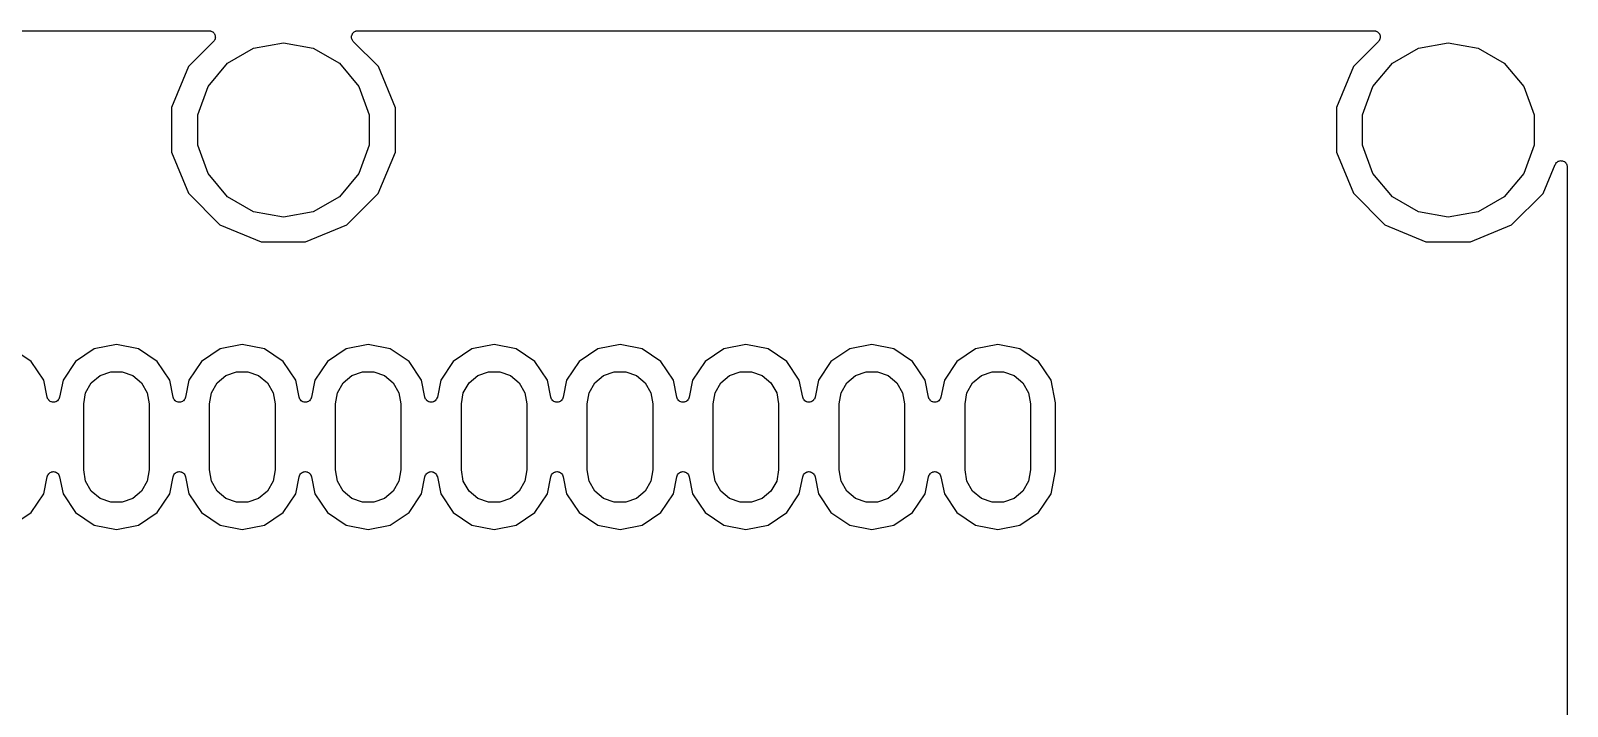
# Model space of a CAD drawing. Extents: x 30 to 169, y -146 to -30.
# Drawn here: x 138 to 169, y -43.62 to -30 of the extents above; entities that cross this region are included whole.
import ezdxf

# ---------------------------------------------------------------- set-up
doc = ezdxf.new("R2010")
doc.units = 0
doc.header["$MEASUREMENT"] = 0
doc.layers.add('BLACK', color=7, linetype='CONTINUOUS')

msp = doc.modelspace()

# ---------------------------------------------------------------- linework, layer by layer
at = {"layer": 'Black'}
for p, q in [((117.505, -30), (141.6, -30)), ((141.6, -30), (141.617, -30.0029)), ((141.617, -30.0029), (141.633, -30.0044)), ((141.633, -30.0044), (141.638, -30.0067)), ((141.638, -30.0067), (141.644, -30.0077)), ((141.644, -30.0077), (141.658, -30.016)), ((141.658, -30.016), (141.673, -30.023)), ((141.673, -30.023), (141.677, -30.0269)), ((141.677, -30.0269), (141.682, -30.0297)), ((141.682, -30.0297), (141.693, -30.0425)), ((141.693, -30.0425), (141.705, -30.0542)), ((141.705, -30.0542), (141.707, -30.0593)), ((141.707, -30.0593), (141.71, -30.0635)), ((141.71, -30.0635), (141.716, -30.0791)), ((144.485, -30.079), (144.49, -30.0635)), ((144.49, -30.0635), (144.494, -30.0592)), ((144.494, -30.0592), (144.496, -30.0541)), ((144.496, -30.0541), (144.508, -30.0424)), ((144.508, -30.0424), (144.519, -30.0297)), ((144.519, -30.0297), (144.523, -30.0269)), ((144.523, -30.0269), (144.527, -30.0229)), ((144.527, -30.0229), (144.542, -30.0159)), ((144.542, -30.0159), (144.557, -30.0077)), ((144.557, -30.0077), (144.562, -30.0067)), ((144.562, -30.0067), (144.567, -30.0043)), ((144.567, -30.0043), (144.584, -30.0029)), ((144.584, -30.0029), (144.6, -30)), ((144.6, -30), (165.1, -30)), ((165.1, -30), (165.117, -30.0029)), ((165.117, -30.0029), (165.133, -30.0044)), ((165.133, -30.0044), (165.138, -30.0067)), ((165.138, -30.0067), (165.144, -30.0077)), ((165.144, -30.0077), (165.158, -30.016)), ((165.158, -30.016), (165.173, -30.023)), ((165.173, -30.023), (165.177, -30.0269)), ((165.177, -30.0269), (165.182, -30.0297)), ((165.182, -30.0297), (165.193, -30.0425)), ((165.193, -30.0425), (165.205, -30.0542)), ((165.205, -30.0542), (165.207, -30.0593)), ((165.207, -30.0593), (165.21, -30.0635)), ((165.21, -30.0635), (165.216, -30.0791)), ((141.69, -30.2169), (141.187, -30.7193)), ((141.7, -30.2033), (141.69, -30.2169)), ((141.71, -30.1905), (141.7, -30.2033)), ((141.712, -30.1853), (141.71, -30.1905)), ((141.715, -30.1808), (141.712, -30.1853)), ((141.72, -30.1647), (141.715, -30.1808)), ((141.716, -30.0791), (141.723, -30.0942)), ((141.725, -30.1491), (141.72, -30.1647)), ((141.723, -30.0942), (141.724, -30.0997)), ((141.724, -30.0997), (141.725, -30.1049)), ((141.725, -30.1049), (141.725, -30.1216)), ((141.725, -30.1216), (141.727, -30.1382)), ((141.727, -30.1382), (141.725, -30.1435)), ((141.725, -30.1435), (141.725, -30.1491)), ((141.971, -30.6543), (142.499, -30.3493)), ((142.499, -30.3493), (143.1, -30.2433)), ((143.1, -30.2433), (143.701, -30.3493)), ((143.701, -30.3493), (144.229, -30.6543)), ((144.474, -30.138), (144.475, -30.1215)), ((144.475, -30.1434), (144.474, -30.138)), ((144.475, -30.1049), (144.477, -30.0996)), ((144.475, -30.1215), (144.475, -30.1049)), ((144.475, -30.1491), (144.475, -30.1434)), ((144.481, -30.1646), (144.475, -30.1491)), ((144.477, -30.0996), (144.478, -30.094)), ((144.478, -30.094), (144.485, -30.079)), ((144.485, -30.1806), (144.481, -30.1646)), ((144.488, -30.1852), (144.485, -30.1806)), ((144.49, -30.1905), (144.488, -30.1852)), ((144.501, -30.2032), (144.49, -30.1905)), ((144.51, -30.2167), (144.501, -30.2032)), ((145.015, -30.7226), (144.51, -30.2167)), ((165.19, -30.2169), (164.687, -30.7193)), ((165.2, -30.2033), (165.19, -30.2169)), ((165.21, -30.1905), (165.2, -30.2033)), ((165.212, -30.1853), (165.21, -30.1905)), ((165.215, -30.1808), (165.212, -30.1853)), ((165.22, -30.1647), (165.215, -30.1808)), ((165.216, -30.0791), (165.223, -30.0942)), ((165.225, -30.1491), (165.22, -30.1647)), ((165.223, -30.0942), (165.224, -30.0997)), ((165.224, -30.0997), (165.225, -30.1049)), ((165.225, -30.1049), (165.225, -30.1216)), ((165.225, -30.1216), (165.227, -30.1382)), ((165.227, -30.1382), (165.225, -30.1435)), ((165.225, -30.1435), (165.225, -30.1491)), ((165.471, -30.6543), (165.999, -30.3493)), ((165.999, -30.3493), (166.6, -30.2433)), ((166.6, -30.2433), (167.201, -30.3493)), ((167.201, -30.3493), (167.729, -30.6543)), ((141.579, -31.1217), (141.971, -30.6543)), ((144.229, -30.6543), (144.621, -31.1217)), ((165.079, -31.1217), (165.471, -30.6543)), ((167.729, -30.6543), (168.121, -31.1217)), ((141.187, -30.7193), (140.842, -31.5489)), ((145.358, -31.5528), (145.015, -30.7226)), ((164.687, -30.7193), (164.342, -31.5489)), ((141.37, -31.695), (141.579, -31.1217)), ((144.621, -31.1217), (144.83, -31.695)), ((164.87, -31.695), (165.079, -31.1217)), ((168.121, -31.1217), (168.33, -31.695)), ((140.842, -31.5489), (140.842, -32.4472)), ((145.358, -32.4511), (145.358, -31.5528)), ((164.342, -31.5489), (164.342, -32.4472)), ((141.37, -32.305), (141.37, -31.695)), ((144.83, -31.695), (144.83, -32.305)), ((164.87, -32.305), (164.87, -31.695)), ((168.33, -31.695), (168.33, -32.305)), ((140.842, -32.4472), (141.185, -33.2774)), ((141.579, -32.8783), (141.37, -32.305)), ((144.83, -32.305), (144.621, -32.8783)), ((145.013, -33.2807), (145.358, -32.4511)), ((164.342, -32.4472), (164.685, -33.2774)), ((165.079, -32.8783), (164.87, -32.305)), ((168.33, -32.305), (168.121, -32.8783)), ((168.513, -33.2807), (168.756, -32.6965)), ((168.756, -32.6965), (168.766, -32.6803)), ((168.766, -32.6803), (168.776, -32.6636)), ((168.776, -32.6636), (168.778, -32.6617)), ((168.778, -32.6617), (168.779, -32.6593)), ((168.779, -32.6593), (168.795, -32.6476)), ((168.795, -32.6476), (168.809, -32.6352)), ((168.809, -32.6352), (168.812, -32.6343)), ((168.812, -32.6343), (168.814, -32.6325)), ((168.814, -32.6325), (168.833, -32.6267)), ((168.833, -32.6267), (168.851, -32.6201)), ((168.851, -32.6201), (168.854, -32.6201)), ((168.854, -32.6201), (168.857, -32.6193)), ((168.857, -32.6193), (168.876, -32.6201)), ((168.876, -32.6201), (168.895, -32.6201)), ((168.895, -32.6201), (168.898, -32.6211)), ((168.898, -32.6211), (168.901, -32.6212)), ((168.901, -32.6212), (168.918, -32.6286)), ((168.918, -32.6286), (168.936, -32.6352)), ((168.936, -32.6352), (168.939, -32.6371)), ((168.939, -32.6371), (168.941, -32.6382)), ((168.941, -32.6382), (168.956, -32.6512)), ((168.956, -32.6512), (168.97, -32.6636)), ((168.97, -32.6636), (168.972, -32.6661)), ((168.972, -32.6661), (168.974, -32.668)), ((168.974, -32.668), (168.983, -32.6851)), ((168.983, -32.6851), (168.992, -32.7018)), ((168.992, -32.7018), (168.993, -32.7046)), ((168.993, -32.7046), (168.994, -32.7071)), ((168.994, -32.7071), (168.997, -32.7263)), ((168.997, -32.7263), (169, -32.7452)), ((169, -32.7452), (169, -145.873)), ((141.971, -33.3457), (141.579, -32.8783)), ((144.621, -32.8783), (144.229, -33.3457)), ((165.471, -33.3457), (165.079, -32.8783)), ((168.121, -32.8783), (167.729, -33.3457)), ((141.185, -33.2774), (141.819, -33.9131)), ((142.499, -33.6507), (141.971, -33.3457)), ((144.229, -33.3457), (143.701, -33.6507)), ((144.377, -33.9154), (145.013, -33.2807)), ((164.685, -33.2774), (165.319, -33.9131)), ((165.999, -33.6507), (165.471, -33.3457)), ((167.729, -33.3457), (167.201, -33.6507)), ((167.877, -33.9154), (168.513, -33.2807)), ((143.1, -33.7567), (142.499, -33.6507)), ((143.701, -33.6507), (143.1, -33.7567)), ((166.6, -33.7567), (165.999, -33.6507)), ((167.201, -33.6507), (166.6, -33.7567)), ((141.819, -33.9131), (142.649, -34.2576)), ((143.547, -34.2584), (144.377, -33.9154)), ((165.319, -33.9131), (166.149, -34.2576)), ((167.047, -34.2584), (167.877, -33.9154)), ((142.649, -34.2576), (143.547, -34.2584)), ((166.149, -34.2576), (167.047, -34.2584)), ((138.014, -36.6669), (137.636, -36.4141)), ((139.284, -36.4141), (138.906, -36.6669)), ((139.73, -36.3254), (139.284, -36.4141)), ((140.176, -36.4141), (139.73, -36.3254)), ((140.554, -36.6669), (140.176, -36.4141)), ((141.824, -36.4141), (141.446, -36.6669)), ((142.27, -36.3254), (141.824, -36.4141)), ((142.716, -36.4141), (142.27, -36.3254)), ((143.094, -36.6669), (142.716, -36.4141)), ((144.364, -36.4141), (143.986, -36.6669)), ((144.81, -36.3254), (144.364, -36.4141)), ((145.256, -36.4141), (144.81, -36.3254)), ((145.634, -36.6669), (145.256, -36.4141)), ((146.904, -36.4141), (146.526, -36.6669)), ((147.35, -36.3254), (146.904, -36.4141)), ((147.796, -36.4141), (147.35, -36.3254)), ((148.174, -36.6669), (147.796, -36.4141)), ((149.444, -36.4141), (149.066, -36.6669)), ((149.89, -36.3254), (149.444, -36.4141)), ((150.336, -36.4141), (149.89, -36.3254)), ((150.714, -36.6669), (150.336, -36.4141)), ((151.984, -36.4141), (151.606, -36.6669)), ((152.43, -36.3254), (151.984, -36.4141)), ((152.876, -36.4141), (152.43, -36.3254)), ((153.254, -36.6669), (152.876, -36.4141)), ((154.524, -36.4141), (154.146, -36.6669)), ((154.97, -36.3254), (154.524, -36.4141)), ((155.416, -36.4141), (154.97, -36.3254)), ((155.794, -36.6669), (155.416, -36.4141)), ((157.064, -36.4141), (156.686, -36.6669)), ((157.51, -36.3254), (157.064, -36.4141)), ((157.956, -36.4141), (157.51, -36.3254)), ((158.334, -36.6669), (157.956, -36.4141)), ((138.267, -37.0451), (138.014, -36.6669)), ((138.906, -36.6669), (138.653, -37.0451)), ((139.4, -36.9526), (139.615, -36.8742)), ((139.615, -36.8742), (139.845, -36.8742)), ((139.845, -36.8742), (140.06, -36.9526)), ((140.807, -37.0451), (140.554, -36.6669)), ((141.446, -36.6669), (141.193, -37.0451)), ((141.94, -36.9526), (142.155, -36.8742)), ((142.155, -36.8742), (142.385, -36.8742)), ((142.385, -36.8742), (142.6, -36.9526)), ((143.347, -37.0451), (143.094, -36.6669)), ((143.986, -36.6669), (143.733, -37.0451)), ((144.48, -36.9526), (144.695, -36.8742)), ((144.695, -36.8742), (144.925, -36.8742)), ((144.925, -36.8742), (145.14, -36.9526)), ((145.887, -37.0451), (145.634, -36.6669)), ((146.526, -36.6669), (146.273, -37.0451)), ((147.02, -36.9526), (147.235, -36.8742)), ((147.235, -36.8742), (147.465, -36.8742)), ((147.465, -36.8742), (147.68, -36.9526)), ((148.427, -37.0451), (148.174, -36.6669)), ((149.066, -36.6669), (148.813, -37.0451)), ((149.56, -36.9526), (149.775, -36.8742)), ((149.775, -36.8742), (150.005, -36.8742)), ((150.005, -36.8742), (150.22, -36.9526)), ((150.967, -37.0451), (150.714, -36.6669)), ((151.606, -36.6669), (151.353, -37.0451)), ((152.1, -36.9526), (152.315, -36.8742)), ((152.315, -36.8742), (152.545, -36.8742)), ((152.545, -36.8742), (152.76, -36.9526)), ((153.507, -37.0451), (153.254, -36.6669)), ((154.146, -36.6669), (153.893, -37.0451)), ((154.64, -36.9526), (154.855, -36.8742)), ((154.855, -36.8742), (155.085, -36.8742)), ((155.085, -36.8742), (155.3, -36.9526)), ((156.047, -37.0451), (155.794, -36.6669)), ((156.686, -36.6669), (156.433, -37.0451)), ((157.18, -36.9526), (157.395, -36.8742)), ((157.395, -36.8742), (157.625, -36.8742)), ((157.625, -36.8742), (157.84, -36.9526)), ((158.587, -37.0451), (158.334, -36.6669)), ((138.335, -37.3884), (138.267, -37.0451)), ((138.653, -37.0451), (138.585, -37.3884)), ((139.109, -37.2987), (139.224, -37.1001)), ((139.224, -37.1001), (139.4, -36.9526)), ((140.06, -36.9526), (140.236, -37.1001)), ((140.236, -37.1001), (140.351, -37.2987)), ((140.875, -37.3884), (140.807, -37.0451)), ((141.193, -37.0451), (141.125, -37.3884)), ((141.649, -37.2987), (141.764, -37.1001)), ((141.764, -37.1001), (141.94, -36.9526)), ((142.6, -36.9526), (142.776, -37.1001)), ((142.776, -37.1001), (142.891, -37.2987)), ((143.415, -37.3884), (143.347, -37.0451)), ((143.733, -37.0451), (143.665, -37.3884)), ((144.189, -37.2987), (144.304, -37.1001)), ((144.304, -37.1001), (144.48, -36.9526)), ((145.14, -36.9526), (145.316, -37.1001)), ((145.316, -37.1001), (145.431, -37.2987)), ((145.955, -37.3884), (145.887, -37.0451)), ((146.273, -37.0451), (146.205, -37.3884)), ((146.729, -37.2987), (146.844, -37.1001)), ((146.844, -37.1001), (147.02, -36.9526)), ((147.68, -36.9526), (147.856, -37.1001)), ((147.856, -37.1001), (147.971, -37.2987)), ((148.495, -37.3884), (148.427, -37.0451)), ((148.813, -37.0451), (148.745, -37.3884)), ((149.269, -37.2987), (149.384, -37.1001)), ((149.384, -37.1001), (149.56, -36.9526)), ((150.22, -36.9526), (150.396, -37.1001)), ((150.396, -37.1001), (150.511, -37.2987)), ((151.035, -37.3884), (150.967, -37.0451)), ((151.353, -37.0451), (151.285, -37.3884)), ((151.809, -37.2987), (151.924, -37.1001)), ((151.924, -37.1001), (152.1, -36.9526)), ((152.76, -36.9526), (152.936, -37.1001)), ((152.936, -37.1001), (153.051, -37.2987)), ((153.575, -37.3884), (153.507, -37.0451)), ((153.893, -37.0451), (153.825, -37.3884)), ((154.349, -37.2987), (154.464, -37.1001)), ((154.464, -37.1001), (154.64, -36.9526)), ((155.3, -36.9526), (155.476, -37.1001)), ((155.476, -37.1001), (155.591, -37.2987)), ((156.115, -37.3884), (156.047, -37.0451)), ((156.433, -37.0451), (156.365, -37.3884)), ((156.889, -37.2987), (157.004, -37.1001)), ((157.004, -37.1001), (157.18, -36.9526)), ((157.84, -36.9526), (158.016, -37.1001)), ((158.016, -37.1001), (158.131, -37.2987)), ((158.678, -37.5038), (158.587, -37.0451)), ((138.342, -37.4064), (138.335, -37.3884)), ((138.349, -37.4247), (138.342, -37.4064)), ((138.35, -37.4269), (138.349, -37.4247)), ((138.351, -37.4295), (138.35, -37.4269)), ((138.364, -37.444), (138.351, -37.4295)), ((138.376, -37.4591), (138.364, -37.444)), ((138.379, -37.4605), (138.376, -37.4591)), ((138.381, -37.4626), (138.379, -37.4605)), ((138.397, -37.4719), (138.381, -37.4626)), ((138.414, -37.482), (138.397, -37.4719)), ((138.417, -37.4825), (138.414, -37.482)), ((138.419, -37.4838), (138.417, -37.4825)), ((138.438, -37.4868), (138.419, -37.4838)), ((138.457, -37.4906), (138.438, -37.4868)), ((138.46, -37.4901), (138.457, -37.4906)), ((138.463, -37.4906), (138.46, -37.4901)), ((138.482, -37.4868), (138.463, -37.4906)), ((138.501, -37.4838), (138.482, -37.4868)), ((138.503, -37.4825), (138.501, -37.4838)), ((138.506, -37.482), (138.503, -37.4825)), ((138.523, -37.4719), (138.506, -37.482)), ((138.539, -37.4626), (138.523, -37.4719)), ((138.541, -37.4605), (138.539, -37.4626)), ((138.544, -37.4591), (138.541, -37.4605)), ((138.556, -37.444), (138.544, -37.4591)), ((138.569, -37.4295), (138.556, -37.444)), ((138.57, -37.4269), (138.569, -37.4295)), ((138.571, -37.4247), (138.57, -37.4269)), ((138.578, -37.4064), (138.571, -37.4247)), ((138.585, -37.3884), (138.578, -37.4064)), ((139.07, -37.5246), (139.109, -37.2987)), ((140.351, -37.2987), (140.39, -37.5246)), ((140.882, -37.4064), (140.875, -37.3884)), ((140.889, -37.4247), (140.882, -37.4064)), ((140.89, -37.4269), (140.889, -37.4247)), ((140.891, -37.4295), (140.89, -37.4269)), ((140.904, -37.444), (140.891, -37.4295)), ((140.916, -37.4591), (140.904, -37.444)), ((140.919, -37.4605), (140.916, -37.4591)), ((140.921, -37.4626), (140.919, -37.4605)), ((140.937, -37.4719), (140.921, -37.4626)), ((140.954, -37.482), (140.937, -37.4719)), ((140.957, -37.4825), (140.954, -37.482)), ((140.959, -37.4838), (140.957, -37.4825)), ((140.978, -37.4868), (140.959, -37.4838)), ((140.997, -37.4906), (140.978, -37.4868)), ((141, -37.4901), (140.997, -37.4906)), ((141.003, -37.4906), (141, -37.4901)), ((141.022, -37.4868), (141.003, -37.4906)), ((141.041, -37.4838), (141.022, -37.4868)), ((141.043, -37.4825), (141.041, -37.4838)), ((141.046, -37.482), (141.043, -37.4825)), ((141.063, -37.4719), (141.046, -37.482)), ((141.079, -37.4626), (141.063, -37.4719)), ((141.081, -37.4605), (141.079, -37.4626)), ((141.084, -37.4591), (141.081, -37.4605)), ((141.096, -37.444), (141.084, -37.4591)), ((141.109, -37.4295), (141.096, -37.444)), ((141.11, -37.4269), (141.109, -37.4295)), ((141.111, -37.4247), (141.11, -37.4269)), ((141.118, -37.4064), (141.111, -37.4247)), ((141.125, -37.3884), (141.118, -37.4064)), ((141.61, -37.5246), (141.649, -37.2987)), ((142.891, -37.2987), (142.93, -37.5246)), ((143.422, -37.4064), (143.415, -37.3884)), ((143.429, -37.4247), (143.422, -37.4064)), ((143.43, -37.4269), (143.429, -37.4247)), ((143.431, -37.4295), (143.43, -37.4269)), ((143.444, -37.444), (143.431, -37.4295)), ((143.456, -37.4591), (143.444, -37.444)), ((143.459, -37.4605), (143.456, -37.4591)), ((143.461, -37.4626), (143.459, -37.4605)), ((143.477, -37.4719), (143.461, -37.4626)), ((143.494, -37.482), (143.477, -37.4719)), ((143.497, -37.4825), (143.494, -37.482)), ((143.499, -37.4838), (143.497, -37.4825)), ((143.518, -37.4868), (143.499, -37.4838)), ((143.537, -37.4906), (143.518, -37.4868)), ((143.54, -37.4901), (143.537, -37.4906)), ((143.543, -37.4906), (143.54, -37.4901)), ((143.562, -37.4868), (143.543, -37.4906)), ((143.581, -37.4838), (143.562, -37.4868)), ((143.583, -37.4825), (143.581, -37.4838)), ((143.586, -37.482), (143.583, -37.4825)), ((143.603, -37.4719), (143.586, -37.482)), ((143.619, -37.4626), (143.603, -37.4719)), ((143.621, -37.4605), (143.619, -37.4626)), ((143.624, -37.4591), (143.621, -37.4605)), ((143.636, -37.444), (143.624, -37.4591)), ((143.649, -37.4295), (143.636, -37.444)), ((143.65, -37.4269), (143.649, -37.4295)), ((143.651, -37.4247), (143.65, -37.4269)), ((143.658, -37.4064), (143.651, -37.4247)), ((143.665, -37.3884), (143.658, -37.4064)), ((144.15, -37.5246), (144.189, -37.2987)), ((145.431, -37.2987), (145.47, -37.5246)), ((145.962, -37.4064), (145.955, -37.3884)), ((145.969, -37.4247), (145.962, -37.4064)), ((145.97, -37.4269), (145.969, -37.4247)), ((145.971, -37.4295), (145.97, -37.4269)), ((145.984, -37.444), (145.971, -37.4295)), ((145.996, -37.4591), (145.984, -37.444)), ((145.999, -37.4605), (145.996, -37.4591)), ((146.001, -37.4626), (145.999, -37.4605)), ((146.017, -37.4719), (146.001, -37.4626)), ((146.034, -37.482), (146.017, -37.4719)), ((146.037, -37.4825), (146.034, -37.482)), ((146.039, -37.4838), (146.037, -37.4825)), ((146.058, -37.4868), (146.039, -37.4838)), ((146.077, -37.4906), (146.058, -37.4868)), ((146.08, -37.4901), (146.077, -37.4906)), ((146.083, -37.4906), (146.08, -37.4901)), ((146.102, -37.4868), (146.083, -37.4906)), ((146.121, -37.4838), (146.102, -37.4868)), ((146.123, -37.4825), (146.121, -37.4838)), ((146.126, -37.482), (146.123, -37.4825)), ((146.143, -37.4719), (146.126, -37.482)), ((146.159, -37.4626), (146.143, -37.4719)), ((146.161, -37.4605), (146.159, -37.4626)), ((146.164, -37.4591), (146.161, -37.4605)), ((146.176, -37.444), (146.164, -37.4591)), ((146.189, -37.4295), (146.176, -37.444)), ((146.19, -37.4269), (146.189, -37.4295)), ((146.191, -37.4247), (146.19, -37.4269)), ((146.198, -37.4064), (146.191, -37.4247)), ((146.205, -37.3884), (146.198, -37.4064)), ((146.69, -37.5246), (146.729, -37.2987)), ((147.971, -37.2987), (148.01, -37.5246)), ((148.502, -37.4064), (148.495, -37.3884)), ((148.509, -37.4247), (148.502, -37.4064)), ((148.51, -37.4269), (148.509, -37.4247)), ((148.511, -37.4295), (148.51, -37.4269)), ((148.524, -37.444), (148.511, -37.4295)), ((148.536, -37.4591), (148.524, -37.444)), ((148.539, -37.4605), (148.536, -37.4591)), ((148.541, -37.4626), (148.539, -37.4605)), ((148.557, -37.4719), (148.541, -37.4626)), ((148.574, -37.482), (148.557, -37.4719)), ((148.577, -37.4825), (148.574, -37.482)), ((148.579, -37.4838), (148.577, -37.4825)), ((148.598, -37.4868), (148.579, -37.4838)), ((148.617, -37.4906), (148.598, -37.4868)), ((148.62, -37.4901), (148.617, -37.4906)), ((148.623, -37.4906), (148.62, -37.4901)), ((148.642, -37.4868), (148.623, -37.4906)), ((148.661, -37.4838), (148.642, -37.4868)), ((148.663, -37.4825), (148.661, -37.4838)), ((148.666, -37.482), (148.663, -37.4825)), ((148.683, -37.4719), (148.666, -37.482)), ((148.699, -37.4626), (148.683, -37.4719)), ((148.701, -37.4605), (148.699, -37.4626)), ((148.704, -37.4591), (148.701, -37.4605)), ((148.716, -37.444), (148.704, -37.4591)), ((148.729, -37.4295), (148.716, -37.444)), ((148.73, -37.4269), (148.729, -37.4295)), ((148.731, -37.4247), (148.73, -37.4269)), ((148.738, -37.4064), (148.731, -37.4247)), ((148.745, -37.3884), (148.738, -37.4064)), ((149.23, -37.5246), (149.269, -37.2987)), ((150.511, -37.2987), (150.55, -37.5246)), ((151.042, -37.4064), (151.035, -37.3884)), ((151.049, -37.4247), (151.042, -37.4064)), ((151.05, -37.4269), (151.049, -37.4247)), ((151.051, -37.4295), (151.05, -37.4269)), ((151.064, -37.444), (151.051, -37.4295)), ((151.076, -37.4591), (151.064, -37.444)), ((151.079, -37.4605), (151.076, -37.4591)), ((151.081, -37.4626), (151.079, -37.4605)), ((151.097, -37.4719), (151.081, -37.4626)), ((151.114, -37.482), (151.097, -37.4719)), ((151.117, -37.4825), (151.114, -37.482)), ((151.119, -37.4838), (151.117, -37.4825)), ((151.138, -37.4868), (151.119, -37.4838)), ((151.157, -37.4906), (151.138, -37.4868)), ((151.16, -37.4901), (151.157, -37.4906)), ((151.163, -37.4906), (151.16, -37.4901)), ((151.182, -37.4868), (151.163, -37.4906)), ((151.201, -37.4838), (151.182, -37.4868)), ((151.203, -37.4825), (151.201, -37.4838)), ((151.206, -37.482), (151.203, -37.4825)), ((151.223, -37.4719), (151.206, -37.482)), ((151.239, -37.4626), (151.223, -37.4719)), ((151.241, -37.4605), (151.239, -37.4626)), ((151.244, -37.4591), (151.241, -37.4605)), ((151.256, -37.444), (151.244, -37.4591)), ((151.269, -37.4295), (151.256, -37.444)), ((151.27, -37.4269), (151.269, -37.4295)), ((151.271, -37.4247), (151.27, -37.4269)), ((151.278, -37.4064), (151.271, -37.4247)), ((151.285, -37.3884), (151.278, -37.4064)), ((151.77, -37.5246), (151.809, -37.2987)), ((153.051, -37.2987), (153.09, -37.5246)), ((153.582, -37.4064), (153.575, -37.3884)), ((153.589, -37.4247), (153.582, -37.4064)), ((153.59, -37.4269), (153.589, -37.4247)), ((153.591, -37.4295), (153.59, -37.4269)), ((153.604, -37.444), (153.591, -37.4295)), ((153.616, -37.4591), (153.604, -37.444)), ((153.619, -37.4605), (153.616, -37.4591)), ((153.621, -37.4626), (153.619, -37.4605)), ((153.637, -37.4719), (153.621, -37.4626)), ((153.654, -37.482), (153.637, -37.4719)), ((153.657, -37.4825), (153.654, -37.482)), ((153.659, -37.4838), (153.657, -37.4825)), ((153.678, -37.4868), (153.659, -37.4838)), ((153.697, -37.4906), (153.678, -37.4868)), ((153.7, -37.4901), (153.697, -37.4906)), ((153.703, -37.4906), (153.7, -37.4901)), ((153.722, -37.4868), (153.703, -37.4906)), ((153.741, -37.4838), (153.722, -37.4868)), ((153.743, -37.4825), (153.741, -37.4838)), ((153.746, -37.482), (153.743, -37.4825)), ((153.763, -37.4719), (153.746, -37.482)), ((153.779, -37.4626), (153.763, -37.4719)), ((153.781, -37.4605), (153.779, -37.4626)), ((153.784, -37.4591), (153.781, -37.4605)), ((153.796, -37.444), (153.784, -37.4591)), ((153.809, -37.4295), (153.796, -37.444)), ((153.81, -37.4269), (153.809, -37.4295)), ((153.811, -37.4247), (153.81, -37.4269)), ((153.818, -37.4064), (153.811, -37.4247)), ((153.825, -37.3884), (153.818, -37.4064)), ((154.31, -37.5246), (154.349, -37.2987)), ((155.591, -37.2987), (155.63, -37.5246)), ((156.122, -37.4064), (156.115, -37.3884)), ((156.129, -37.4247), (156.122, -37.4064)), ((156.13, -37.4269), (156.129, -37.4247)), ((156.131, -37.4295), (156.13, -37.4269)), ((156.144, -37.444), (156.131, -37.4295)), ((156.156, -37.4591), (156.144, -37.444)), ((156.159, -37.4605), (156.156, -37.4591)), ((156.161, -37.4626), (156.159, -37.4605)), ((156.177, -37.4719), (156.161, -37.4626)), ((156.194, -37.482), (156.177, -37.4719)), ((156.197, -37.4825), (156.194, -37.482)), ((156.199, -37.4838), (156.197, -37.4825)), ((156.218, -37.4868), (156.199, -37.4838)), ((156.237, -37.4906), (156.218, -37.4868)), ((156.24, -37.4901), (156.237, -37.4906)), ((156.243, -37.4906), (156.24, -37.4901)), ((156.262, -37.4868), (156.243, -37.4906)), ((156.281, -37.4838), (156.262, -37.4868)), ((156.283, -37.4825), (156.281, -37.4838)), ((156.286, -37.482), (156.283, -37.4825)), ((156.303, -37.4719), (156.286, -37.482)), ((156.319, -37.4626), (156.303, -37.4719)), ((156.321, -37.4605), (156.319, -37.4626)), ((156.324, -37.4591), (156.321, -37.4605)), ((156.336, -37.444), (156.324, -37.4591)), ((156.349, -37.4295), (156.336, -37.444)), ((156.35, -37.4269), (156.349, -37.4295)), ((156.351, -37.4247), (156.35, -37.4269)), ((156.358, -37.4064), (156.351, -37.4247)), ((156.365, -37.3884), (156.358, -37.4064)), ((156.85, -37.5246), (156.889, -37.2987)), ((158.131, -37.2987), (158.17, -37.5246)), ((158.678, -38.8762), (158.678, -37.5038)), ((139.07, -38.8554), (139.07, -37.5246)), ((140.39, -37.5246), (140.39, -38.8554)), ((141.61, -38.8554), (141.61, -37.5246)), ((142.93, -37.5246), (142.93, -38.8554)), ((144.15, -38.8554), (144.15, -37.5246)), ((145.47, -37.5246), (145.47, -38.8554)), ((146.69, -38.8554), (146.69, -37.5246)), ((148.01, -37.5246), (148.01, -38.8554)), ((149.23, -38.8554), (149.23, -37.5246)), ((150.55, -37.5246), (150.55, -38.8554)), ((151.77, -38.8554), (151.77, -37.5246)), ((153.09, -37.5246), (153.09, -38.8554)), ((154.31, -38.8554), (154.31, -37.5246)), ((155.63, -37.5246), (155.63, -38.8554)), ((156.85, -38.8554), (156.85, -37.5246)), ((158.17, -37.5246), (158.17, -38.8554)), ((138.267, -39.3349), (138.335, -38.9916)), ((138.335, -38.9916), (138.342, -38.9736)), ((138.342, -38.9736), (138.349, -38.9553)), ((138.349, -38.9553), (138.35, -38.9531)), ((138.35, -38.9531), (138.351, -38.9505)), ((138.351, -38.9505), (138.364, -38.936)), ((138.364, -38.936), (138.376, -38.9209)), ((138.376, -38.9209), (138.379, -38.9195)), ((138.379, -38.9195), (138.381, -38.9174)), ((138.381, -38.9174), (138.397, -38.9081)), ((138.397, -38.9081), (138.414, -38.898)), ((138.414, -38.898), (138.417, -38.8975)), ((138.417, -38.8975), (138.419, -38.8962)), ((138.419, -38.8962), (138.438, -38.8932)), ((138.438, -38.8932), (138.457, -38.8894)), ((138.457, -38.8894), (138.46, -38.8899)), ((138.46, -38.8899), (138.463, -38.8894)), ((138.463, -38.8894), (138.482, -38.8932)), ((138.482, -38.8932), (138.501, -38.8962)), ((138.501, -38.8962), (138.503, -38.8975)), ((138.503, -38.8975), (138.506, -38.898)), ((138.506, -38.898), (138.523, -38.9081)), ((138.523, -38.9081), (138.539, -38.9174)), ((138.539, -38.9174), (138.541, -38.9195)), ((138.541, -38.9195), (138.544, -38.9209)), ((138.544, -38.9209), (138.556, -38.936)), ((138.556, -38.936), (138.569, -38.9505)), ((138.569, -38.9505), (138.57, -38.9531)), ((138.57, -38.9531), (138.571, -38.9553)), ((138.571, -38.9553), (138.578, -38.9736)), ((138.578, -38.9736), (138.585, -38.9916)), ((138.585, -38.9916), (138.653, -39.3349)), ((139.109, -39.0813), (139.07, -38.8554)), ((140.39, -38.8554), (140.351, -39.0813)), ((140.807, -39.3349), (140.875, -38.9916)), ((140.875, -38.9916), (140.882, -38.9736)), ((140.882, -38.9736), (140.889, -38.9553)), ((140.889, -38.9553), (140.89, -38.9531)), ((140.89, -38.9531), (140.891, -38.9505)), ((140.891, -38.9505), (140.904, -38.936)), ((140.904, -38.936), (140.916, -38.9209)), ((140.916, -38.9209), (140.919, -38.9195)), ((140.919, -38.9195), (140.921, -38.9174)), ((140.921, -38.9174), (140.937, -38.9081)), ((140.937, -38.9081), (140.954, -38.898)), ((140.954, -38.898), (140.957, -38.8975)), ((140.957, -38.8975), (140.959, -38.8962)), ((140.959, -38.8962), (140.978, -38.8932)), ((140.978, -38.8932), (140.997, -38.8894)), ((140.997, -38.8894), (141, -38.8899)), ((141, -38.8899), (141.003, -38.8894)), ((141.003, -38.8894), (141.022, -38.8932)), ((141.022, -38.8932), (141.041, -38.8962)), ((141.041, -38.8962), (141.043, -38.8975)), ((141.043, -38.8975), (141.046, -38.898)), ((141.046, -38.898), (141.063, -38.9081)), ((141.063, -38.9081), (141.079, -38.9174)), ((141.079, -38.9174), (141.081, -38.9195)), ((141.081, -38.9195), (141.084, -38.9209)), ((141.084, -38.9209), (141.096, -38.936)), ((141.096, -38.936), (141.109, -38.9505)), ((141.109, -38.9505), (141.11, -38.9531)), ((141.11, -38.9531), (141.111, -38.9553)), ((141.111, -38.9553), (141.118, -38.9736)), ((141.118, -38.9736), (141.125, -38.9916)), ((141.125, -38.9916), (141.193, -39.3349)), ((141.649, -39.0813), (141.61, -38.8554)), ((142.93, -38.8554), (142.891, -39.0813)), ((143.347, -39.3349), (143.415, -38.9916)), ((143.415, -38.9916), (143.422, -38.9736)), ((143.422, -38.9736), (143.429, -38.9553)), ((143.429, -38.9553), (143.43, -38.9531)), ((143.43, -38.9531), (143.431, -38.9505)), ((143.431, -38.9505), (143.444, -38.936)), ((143.444, -38.936), (143.456, -38.9209)), ((143.456, -38.9209), (143.459, -38.9195)), ((143.459, -38.9195), (143.461, -38.9174)), ((143.461, -38.9174), (143.477, -38.9081)), ((143.477, -38.9081), (143.494, -38.898)), ((143.494, -38.898), (143.497, -38.8975)), ((143.497, -38.8975), (143.499, -38.8962)), ((143.499, -38.8962), (143.518, -38.8932)), ((143.518, -38.8932), (143.537, -38.8894)), ((143.537, -38.8894), (143.54, -38.8899)), ((143.54, -38.8899), (143.543, -38.8894)), ((143.543, -38.8894), (143.562, -38.8932)), ((143.562, -38.8932), (143.581, -38.8962)), ((143.581, -38.8962), (143.583, -38.8975)), ((143.583, -38.8975), (143.586, -38.898)), ((143.586, -38.898), (143.603, -38.9081)), ((143.603, -38.9081), (143.619, -38.9174)), ((143.619, -38.9174), (143.621, -38.9195)), ((143.621, -38.9195), (143.624, -38.9209)), ((143.624, -38.9209), (143.636, -38.936)), ((143.636, -38.936), (143.649, -38.9505)), ((143.649, -38.9505), (143.65, -38.9531)), ((143.65, -38.9531), (143.651, -38.9553)), ((143.651, -38.9553), (143.658, -38.9736)), ((143.658, -38.9736), (143.665, -38.9916)), ((143.665, -38.9916), (143.733, -39.3349)), ((144.189, -39.0813), (144.15, -38.8554)), ((145.47, -38.8554), (145.431, -39.0813)), ((145.887, -39.3349), (145.955, -38.9916)), ((145.955, -38.9916), (145.962, -38.9736)), ((145.962, -38.9736), (145.969, -38.9553)), ((145.969, -38.9553), (145.97, -38.9531)), ((145.97, -38.9531), (145.971, -38.9505)), ((145.971, -38.9505), (145.984, -38.936)), ((145.984, -38.936), (145.996, -38.9209)), ((145.996, -38.9209), (145.999, -38.9195)), ((145.999, -38.9195), (146.001, -38.9174)), ((146.001, -38.9174), (146.017, -38.9081)), ((146.017, -38.9081), (146.034, -38.898)), ((146.034, -38.898), (146.037, -38.8975)), ((146.037, -38.8975), (146.039, -38.8962)), ((146.039, -38.8962), (146.058, -38.8932)), ((146.058, -38.8932), (146.077, -38.8894)), ((146.077, -38.8894), (146.08, -38.8899)), ((146.08, -38.8899), (146.083, -38.8894)), ((146.083, -38.8894), (146.102, -38.8932)), ((146.102, -38.8932), (146.121, -38.8962)), ((146.121, -38.8962), (146.123, -38.8975)), ((146.123, -38.8975), (146.126, -38.898)), ((146.126, -38.898), (146.143, -38.9081)), ((146.143, -38.9081), (146.159, -38.9174)), ((146.159, -38.9174), (146.161, -38.9195)), ((146.161, -38.9195), (146.164, -38.9209)), ((146.164, -38.9209), (146.176, -38.936)), ((146.176, -38.936), (146.189, -38.9505)), ((146.189, -38.9505), (146.19, -38.9531)), ((146.19, -38.9531), (146.191, -38.9553)), ((146.191, -38.9553), (146.198, -38.9736)), ((146.198, -38.9736), (146.205, -38.9916)), ((146.205, -38.9916), (146.273, -39.3349)), ((146.729, -39.0813), (146.69, -38.8554)), ((148.01, -38.8554), (147.971, -39.0813)), ((148.427, -39.3349), (148.495, -38.9916)), ((148.495, -38.9916), (148.502, -38.9736)), ((148.502, -38.9736), (148.509, -38.9553)), ((148.509, -38.9553), (148.51, -38.9531)), ((148.51, -38.9531), (148.511, -38.9505)), ((148.511, -38.9505), (148.524, -38.936)), ((148.524, -38.936), (148.536, -38.9209)), ((148.536, -38.9209), (148.539, -38.9195)), ((148.539, -38.9195), (148.541, -38.9174)), ((148.541, -38.9174), (148.557, -38.9081)), ((148.557, -38.9081), (148.574, -38.898)), ((148.574, -38.898), (148.577, -38.8975)), ((148.577, -38.8975), (148.579, -38.8962)), ((148.579, -38.8962), (148.598, -38.8932)), ((148.598, -38.8932), (148.617, -38.8894)), ((148.617, -38.8894), (148.62, -38.8899)), ((148.62, -38.8899), (148.623, -38.8894)), ((148.623, -38.8894), (148.642, -38.8932)), ((148.642, -38.8932), (148.661, -38.8962)), ((148.661, -38.8962), (148.663, -38.8975)), ((148.663, -38.8975), (148.666, -38.898)), ((148.666, -38.898), (148.683, -38.9081)), ((148.683, -38.9081), (148.699, -38.9174)), ((148.699, -38.9174), (148.701, -38.9195)), ((148.701, -38.9195), (148.704, -38.9209)), ((148.704, -38.9209), (148.716, -38.936)), ((148.716, -38.936), (148.729, -38.9505)), ((148.729, -38.9505), (148.73, -38.9531)), ((148.73, -38.9531), (148.731, -38.9553)), ((148.731, -38.9553), (148.738, -38.9736)), ((148.738, -38.9736), (148.745, -38.9916)), ((148.745, -38.9916), (148.813, -39.3349)), ((149.269, -39.0813), (149.23, -38.8554)), ((150.55, -38.8554), (150.511, -39.0813)), ((150.967, -39.3349), (151.035, -38.9916)), ((151.035, -38.9916), (151.042, -38.9736)), ((151.042, -38.9736), (151.049, -38.9553)), ((151.049, -38.9553), (151.05, -38.9531)), ((151.05, -38.9531), (151.051, -38.9505)), ((151.051, -38.9505), (151.064, -38.936)), ((151.064, -38.936), (151.076, -38.9209)), ((151.076, -38.9209), (151.079, -38.9195)), ((151.079, -38.9195), (151.081, -38.9174)), ((151.081, -38.9174), (151.097, -38.9081)), ((151.097, -38.9081), (151.114, -38.898)), ((151.114, -38.898), (151.117, -38.8975)), ((151.117, -38.8975), (151.119, -38.8962)), ((151.119, -38.8962), (151.138, -38.8932)), ((151.138, -38.8932), (151.157, -38.8894)), ((151.157, -38.8894), (151.16, -38.8899)), ((151.16, -38.8899), (151.163, -38.8894)), ((151.163, -38.8894), (151.182, -38.8932)), ((151.182, -38.8932), (151.201, -38.8962)), ((151.201, -38.8962), (151.203, -38.8975)), ((151.203, -38.8975), (151.206, -38.898)), ((151.206, -38.898), (151.223, -38.9081)), ((151.223, -38.9081), (151.239, -38.9174)), ((151.239, -38.9174), (151.241, -38.9195)), ((151.241, -38.9195), (151.244, -38.9209)), ((151.244, -38.9209), (151.256, -38.936)), ((151.256, -38.936), (151.269, -38.9505)), ((151.269, -38.9505), (151.27, -38.9531)), ((151.27, -38.9531), (151.271, -38.9553)), ((151.271, -38.9553), (151.278, -38.9736)), ((151.278, -38.9736), (151.285, -38.9916)), ((151.285, -38.9916), (151.353, -39.3349)), ((151.809, -39.0813), (151.77, -38.8554)), ((153.09, -38.8554), (153.051, -39.0813)), ((153.507, -39.3349), (153.575, -38.9916)), ((153.575, -38.9916), (153.582, -38.9736)), ((153.582, -38.9736), (153.589, -38.9553)), ((153.589, -38.9553), (153.59, -38.9531)), ((153.59, -38.9531), (153.591, -38.9505)), ((153.591, -38.9505), (153.604, -38.936)), ((153.604, -38.936), (153.616, -38.9209)), ((153.616, -38.9209), (153.619, -38.9195)), ((153.619, -38.9195), (153.621, -38.9174)), ((153.621, -38.9174), (153.637, -38.9081)), ((153.637, -38.9081), (153.654, -38.898)), ((153.654, -38.898), (153.657, -38.8975)), ((153.657, -38.8975), (153.659, -38.8962)), ((153.659, -38.8962), (153.678, -38.8932)), ((153.678, -38.8932), (153.697, -38.8894)), ((153.697, -38.8894), (153.7, -38.8899)), ((153.7, -38.8899), (153.703, -38.8894)), ((153.703, -38.8894), (153.722, -38.8932)), ((153.722, -38.8932), (153.741, -38.8962)), ((153.741, -38.8962), (153.743, -38.8975)), ((153.743, -38.8975), (153.746, -38.898)), ((153.746, -38.898), (153.763, -38.9081)), ((153.763, -38.9081), (153.779, -38.9174)), ((153.779, -38.9174), (153.781, -38.9195)), ((153.781, -38.9195), (153.784, -38.9209)), ((153.784, -38.9209), (153.796, -38.936)), ((153.796, -38.936), (153.809, -38.9505)), ((153.809, -38.9505), (153.81, -38.9531)), ((153.81, -38.9531), (153.811, -38.9553)), ((153.811, -38.9553), (153.818, -38.9736)), ((153.818, -38.9736), (153.825, -38.9916)), ((153.825, -38.9916), (153.893, -39.3349)), ((154.349, -39.0813), (154.31, -38.8554)), ((155.63, -38.8554), (155.591, -39.0813)), ((156.047, -39.3349), (156.115, -38.9916)), ((156.115, -38.9916), (156.122, -38.9736)), ((156.122, -38.9736), (156.129, -38.9553)), ((156.129, -38.9553), (156.13, -38.9531)), ((156.13, -38.9531), (156.131, -38.9505)), ((156.131, -38.9505), (156.144, -38.936)), ((156.144, -38.936), (156.156, -38.9209)), ((156.156, -38.9209), (156.159, -38.9195)), ((156.159, -38.9195), (156.161, -38.9174)), ((156.161, -38.9174), (156.177, -38.9081)), ((156.177, -38.9081), (156.194, -38.898)), ((156.194, -38.898), (156.197, -38.8975)), ((156.197, -38.8975), (156.199, -38.8962)), ((156.199, -38.8962), (156.218, -38.8932)), ((156.218, -38.8932), (156.237, -38.8894)), ((156.237, -38.8894), (156.24, -38.8899)), ((156.24, -38.8899), (156.243, -38.8894)), ((156.243, -38.8894), (156.262, -38.8932)), ((156.262, -38.8932), (156.281, -38.8962)), ((156.281, -38.8962), (156.283, -38.8975)), ((156.283, -38.8975), (156.286, -38.898)), ((156.286, -38.898), (156.303, -38.9081)), ((156.303, -38.9081), (156.319, -38.9174)), ((156.319, -38.9174), (156.321, -38.9195)), ((156.321, -38.9195), (156.324, -38.9209)), ((156.324, -38.9209), (156.336, -38.936)), ((156.336, -38.936), (156.349, -38.9505)), ((156.349, -38.9505), (156.35, -38.9531)), ((156.35, -38.9531), (156.351, -38.9553)), ((156.351, -38.9553), (156.358, -38.9736)), ((156.358, -38.9736), (156.365, -38.9916)), ((156.365, -38.9916), (156.433, -39.3349)), ((156.889, -39.0813), (156.85, -38.8554)), ((158.17, -38.8554), (158.131, -39.0813)), ((158.587, -39.3349), (158.678, -38.8762)), ((138.014, -39.7131), (138.267, -39.3349)), ((138.653, -39.3349), (138.906, -39.7131)), ((139.224, -39.2799), (139.109, -39.0813)), ((139.4, -39.4274), (139.224, -39.2799)), ((140.236, -39.2799), (140.06, -39.4274)), ((140.351, -39.0813), (140.236, -39.2799)), ((140.554, -39.7131), (140.807, -39.3349)), ((141.193, -39.3349), (141.446, -39.7131)), ((141.764, -39.2799), (141.649, -39.0813)), ((141.94, -39.4274), (141.764, -39.2799)), ((142.776, -39.2799), (142.6, -39.4274)), ((142.891, -39.0813), (142.776, -39.2799)), ((143.094, -39.7131), (143.347, -39.3349)), ((143.733, -39.3349), (143.986, -39.7131)), ((144.304, -39.2799), (144.189, -39.0813)), ((144.48, -39.4274), (144.304, -39.2799)), ((145.316, -39.2799), (145.14, -39.4274)), ((145.431, -39.0813), (145.316, -39.2799)), ((145.634, -39.7131), (145.887, -39.3349)), ((146.273, -39.3349), (146.526, -39.7131)), ((146.844, -39.2799), (146.729, -39.0813)), ((147.02, -39.4274), (146.844, -39.2799)), ((147.856, -39.2799), (147.68, -39.4274)), ((147.971, -39.0813), (147.856, -39.2799)), ((148.174, -39.7131), (148.427, -39.3349)), ((148.813, -39.3349), (149.066, -39.7131)), ((149.384, -39.2799), (149.269, -39.0813)), ((149.56, -39.4274), (149.384, -39.2799)), ((150.396, -39.2799), (150.22, -39.4274)), ((150.511, -39.0813), (150.396, -39.2799)), ((150.714, -39.7131), (150.967, -39.3349)), ((151.353, -39.3349), (151.606, -39.7131)), ((151.924, -39.2799), (151.809, -39.0813)), ((152.1, -39.4274), (151.924, -39.2799)), ((152.936, -39.2799), (152.76, -39.4274)), ((153.051, -39.0813), (152.936, -39.2799)), ((153.254, -39.7131), (153.507, -39.3349)), ((153.893, -39.3349), (154.146, -39.7131)), ((154.464, -39.2799), (154.349, -39.0813)), ((154.64, -39.4274), (154.464, -39.2799)), ((155.476, -39.2799), (155.3, -39.4274)), ((155.591, -39.0813), (155.476, -39.2799)), ((155.794, -39.7131), (156.047, -39.3349)), ((156.433, -39.3349), (156.686, -39.7131)), ((157.004, -39.2799), (156.889, -39.0813)), ((157.18, -39.4274), (157.004, -39.2799)), ((158.016, -39.2799), (157.84, -39.4274)), ((158.131, -39.0813), (158.016, -39.2799)), ((158.334, -39.7131), (158.587, -39.3349)), ((139.615, -39.5058), (139.4, -39.4274)), ((139.845, -39.5058), (139.615, -39.5058)), ((140.06, -39.4274), (139.845, -39.5058)), ((142.155, -39.5058), (141.94, -39.4274)), ((142.385, -39.5058), (142.155, -39.5058)), ((142.6, -39.4274), (142.385, -39.5058)), ((144.695, -39.5058), (144.48, -39.4274)), ((144.925, -39.5058), (144.695, -39.5058)), ((145.14, -39.4274), (144.925, -39.5058)), ((147.235, -39.5058), (147.02, -39.4274)), ((147.465, -39.5058), (147.235, -39.5058)), ((147.68, -39.4274), (147.465, -39.5058)), ((149.775, -39.5058), (149.56, -39.4274)), ((150.005, -39.5058), (149.775, -39.5058)), ((150.22, -39.4274), (150.005, -39.5058)), ((152.315, -39.5058), (152.1, -39.4274)), ((152.545, -39.5058), (152.315, -39.5058)), ((152.76, -39.4274), (152.545, -39.5058)), ((154.855, -39.5058), (154.64, -39.4274)), ((155.085, -39.5058), (154.855, -39.5058)), ((155.3, -39.4274), (155.085, -39.5058)), ((157.395, -39.5058), (157.18, -39.4274)), ((157.625, -39.5058), (157.395, -39.5058)), ((157.84, -39.4274), (157.625, -39.5058)), ((137.636, -39.9659), (138.014, -39.7131)), ((138.906, -39.7131), (139.284, -39.9659)), ((139.284, -39.9659), (139.73, -40.0546)), ((139.73, -40.0546), (140.176, -39.9659)), ((140.176, -39.9659), (140.554, -39.7131)), ((141.446, -39.7131), (141.824, -39.9659)), ((141.824, -39.9659), (142.27, -40.0546)), ((142.27, -40.0546), (142.716, -39.9659)), ((142.716, -39.9659), (143.094, -39.7131)), ((143.986, -39.7131), (144.364, -39.9659)), ((144.364, -39.9659), (144.81, -40.0546)), ((144.81, -40.0546), (145.256, -39.9659)), ((145.256, -39.9659), (145.634, -39.7131)), ((146.526, -39.7131), (146.904, -39.9659)), ((146.904, -39.9659), (147.35, -40.0546)), ((147.35, -40.0546), (147.796, -39.9659)), ((147.796, -39.9659), (148.174, -39.7131)), ((149.066, -39.7131), (149.444, -39.9659)), ((149.444, -39.9659), (149.89, -40.0546)), ((149.89, -40.0546), (150.336, -39.9659)), ((150.336, -39.9659), (150.714, -39.7131)), ((151.606, -39.7131), (151.984, -39.9659)), ((151.984, -39.9659), (152.43, -40.0546)), ((152.43, -40.0546), (152.876, -39.9659)), ((152.876, -39.9659), (153.254, -39.7131)), ((154.146, -39.7131), (154.524, -39.9659)), ((154.524, -39.9659), (154.97, -40.0546)), ((154.97, -40.0546), (155.416, -39.9659)), ((155.416, -39.9659), (155.794, -39.7131)), ((156.686, -39.7131), (157.064, -39.9659)), ((157.064, -39.9659), (157.51, -40.0546)), ((157.51, -40.0546), (157.956, -39.9659)), ((157.956, -39.9659), (158.334, -39.7131))]:
    msp.add_line(p, q, dxfattribs=at)

doc.saveas('drawing.dxf')
